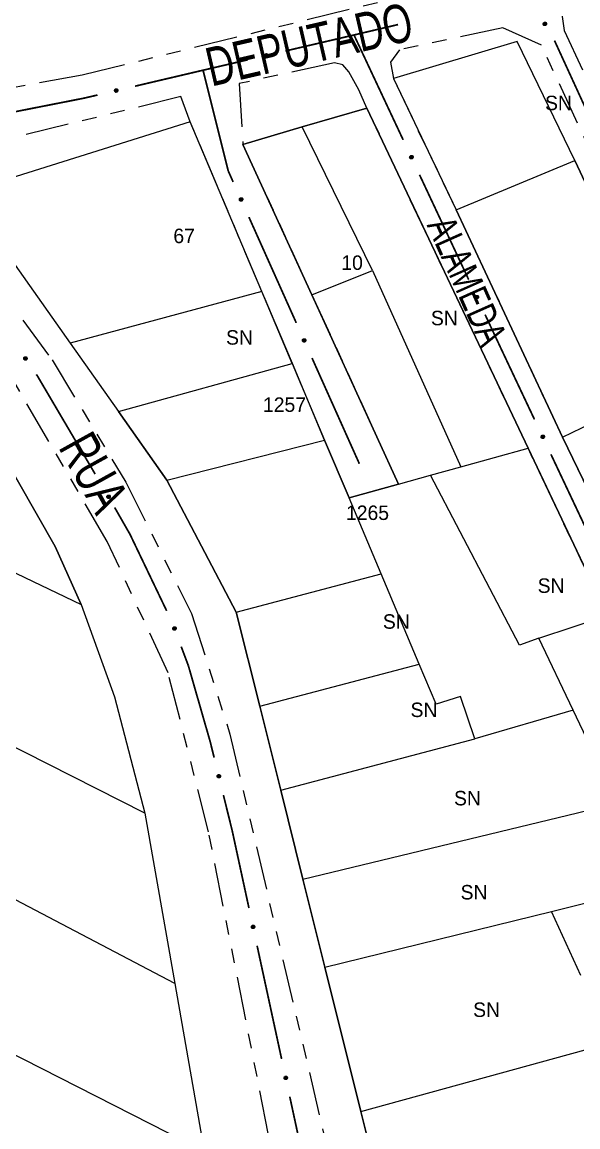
# Model space of a CAD drawing. Extents: x 204373 to 205952, y 4873300 to 4875179.
# Drawn here: x 204728.3 to 204785.9, y 4874238.3 to 4874352.7 of the extents above; entities that cross this region are included whole.
import ezdxf
from ezdxf.enums import TextEntityAlignment as Align

# ---------------------------------------------------------------- set-up
doc = ezdxf.new("R2010")
doc.units = 0
doc.header["$LTSCALE"] = 1.5
doc.header["$MEASUREMENT"] = 0
doc.linetypes.add('TRACO_25', pattern=[8, 3, -1, 1, -1, 1, -1])
for name, color, linetype in [('CD_MALHA_LOTES', 7, 'CONTINUOUS'), ('RU-QUADRA', 220, 'CONTINUOUS'), ('SV-EIXO-RUA-N-PAV', 6, 'CONTINUOUS'), ('SV-RUA-NAO-PAV', 7, 'CONTINUOUS'), ('SV-TXT-RUA-N-PAV', 7, 'CONTINUOUS'), ('Th_NmrPort', 1, 'CONTINUOUS')]:
    doc.layers.add(name, color=color, linetype=linetype)
doc.styles.add('ARIAL', font='ARIAL.SHX')

msp = doc.modelspace()

# ---------------------------------------------------------------- linework, layer by layer
at = {"layer": 'CD_MALHA_LOTES', "linetype": 'Continuous', "flags": 128}
for points in [[(204734.396058, 4874292.390011), (204731.720211, 4874298.376169), (204718.151614, 4874322.075484), (204712.62159, 4874327.912731), (204697.951667, 4874339.472017), (204671.261623, 4874351.837764), (204659.856174, 4874328.084675)], [(204785.582582, 4874338.384756), (204779.59886, 4874350.699081), (204766.764211, 4874346.883375), (204773.268256, 4874333.26824)], [(204757.327023, 4874341.857323), (204764.025208, 4874343.816262)], [(204764.025208, 4874343.816262), (204780.73224, 4874308.568329)], [(204745.712799, 4874342.398212), (204722.24162, 4874335.039019), (204733.262819, 4874319.448054)], [(204753.133973, 4874324.820996), (204745.712799, 4874342.398212)], [(204751.164958, 4874340.051094), (204757.327023, 4874341.857323)], [(204764.587539, 4874326.99525), (204757.327023, 4874341.857323)], [(204758.328558, 4874324.452539), (204751.164958, 4874340.051094)], [(204773.268256, 4874333.26824), (204785.582582, 4874338.384756)], [(204785.582582, 4874338.384756), (204796.335936, 4874315.533877)], [(204784.281773, 4874309.723597), (204773.268256, 4874333.26824)], [(204659.856174, 4874328.084675), (204734.396058, 4874292.390011)], [(204758.328558, 4874324.452539), (204764.587539, 4874326.99525)], [(204764.587539, 4874326.99525), (204773.7685, 4874306.651379)], [(204753.133973, 4874324.820996), (204733.262819, 4874319.448054)], [(204756.288963, 4874317.357932), (204753.133973, 4874324.820996)], [(204767.299334, 4874304.845518), (204758.328558, 4874324.452539)], [(204733.262819, 4874319.448054), (204738.274894, 4874312.357802)], [(204738.274894, 4874312.357802), (204756.288963, 4874317.357932)], [(204756.288963, 4874317.357932), (204759.639546, 4874309.412403)], [(204784.281773, 4874309.723597), (204796.335936, 4874315.533877)], [(204741.001364, 4874270.769156), (204653.59627, 4874315.047746)], [(204743.292334, 4874305.25996), (204738.274894, 4874312.357802)], [(204796.682819, 4874284.18438), (204784.281773, 4874309.723597)], [(204743.292334, 4874305.25996), (204759.639546, 4874309.412403)], [(204759.639546, 4874309.412403), (204762.172001, 4874303.414228)], [(204773.7685, 4874306.651379), (204780.73224, 4874308.568329)], [(204780.73224, 4874308.568329), (204788.947289, 4874291.236494)], [(204770.624644, 4874305.773775), (204773.7685, 4874306.651379)], [(204750.480382, 4874291.592888), (204743.292334, 4874305.25996)], [(204767.299334, 4874304.845518), (204770.624644, 4874305.773775)], [(204779.843805, 4874288.170008), (204770.624644, 4874305.773775)], [(204744.102381, 4874253.093356), (204647.041463, 4874304.058635)], [(204762.172001, 4874303.414228), (204767.299334, 4874304.845518)], [(204765.49059, 4874295.554078), (204762.172001, 4874303.414228)], [(204750.480382, 4874291.592888), (204765.49059, 4874295.554078)], [(204769.443268, 4874286.192071), (204765.49059, 4874295.554078)], [(204734.396058, 4874292.390011), (204737.852322, 4874282.827679), (204741.001364, 4874270.769156)], [(204752.911145, 4874281.858567), (204750.480382, 4874291.592888)], [(204781.848635, 4874288.903482), (204788.947289, 4874291.236494)], [(204781.848635, 4874288.903482), (204779.843805, 4874288.170008)], [(204785.416951, 4874281.418026), (204781.848635, 4874288.903482)], [(204752.911145, 4874281.858567), (204769.443268, 4874286.192071)], [(204773.731519, 4874282.840094), (204771.188808, 4874282.057722), (204769.443268, 4874286.192071)], [(204775.198468, 4874278.463698), (204773.731519, 4874282.840094)], [(204755.086189, 4874273.148305), (204752.911145, 4874281.858567)], [(204785.416951, 4874281.418026), (204775.198468, 4874278.463698)], [(204790.012998, 4874271.776639), (204785.416951, 4874281.418026)], [(204755.086189, 4874273.148305), (204775.198468, 4874278.463698)], [(204757.394833, 4874263.903026), (204755.086189, 4874273.148305)], [(204757.394833, 4874263.903026), (204790.012998, 4874271.776639)], [(204741.001364, 4874270.769156), (204744.102381, 4874253.093356)], [(204681.515208, 4874269.117829), (204747.145834, 4874235.745674)], [(204759.667553, 4874254.801605), (204757.394833, 4874263.903026)], [(204783.14444, 4874260.566923), (204794.06034, 4874263.2863)], [(204759.667553, 4874254.801605), (204783.14444, 4874260.566923)], [(204786.209067, 4874253.951066), (204783.14444, 4874260.566923)], [(204763.402754, 4874239.843484), (204759.667553, 4874254.801605)], [(204744.102381, 4874253.093356), (204747.145834, 4874235.745674)], [(204763.402754, 4874239.843484), (204789.403421, 4874246.997648)], [(204766.298979, 4874228.245154), (204763.402754, 4874239.843484)]]:
    msp.add_lwpolyline(points, dxfattribs=at)
at = {"layer": 'RU-QUADRA', "linetype": 'Continuous', "flags": 128}
msp.add_lwpolyline([(204779.59886, 4874350.699081), (204766.764211, 4874346.883375), (204773.268256, 4874333.26824), (204784.281773, 4874309.723597), (204796.682819, 4874284.18438), (204802.709901, 4874271.046209), (204813.549976, 4874247.848448), (204818.666491, 4874236.66149), (204824.823654, 4874223.61004), (204836.053972, 4874201.452926), (204844.032267, 4874184.065445), (204854.61218, 4874162.298574), (204860.682623, 4874164.986913), (204855.652828, 4874189.181961), (204847.501091, 4874207.349927), (204837.528222, 4874227.685908), (204831.41442, 4874240.737358), (204826.211184, 4874252.184478), (204814.417182, 4874276.856489), (204808.43346, 4874290.168101), (204796.335936, 4874315.533877), (204785.582582, 4874338.384756)], close=True, dxfattribs=at)
for points in [[(204788.947289, 4874291.236494), (204780.73224, 4874308.568329), (204764.025208, 4874343.816262), (204757.326143, 4874341.86033), (204751.164421, 4874340.052931), (204758.328558, 4874324.452539), (204767.299334, 4874304.845518), (204762.172001, 4874303.414228), (204759.639546, 4874309.412403), (204756.299279, 4874317.362287), (204753.133973, 4874324.820996), (204745.712799, 4874342.398212), (204722.24162, 4874335.039019), (204733.262819, 4874319.448054), (204738.274894, 4874312.357802), (204743.292334, 4874305.25996), (204750.480382, 4874291.592888), (204752.911145, 4874281.858567), (204755.086189, 4874273.148305), (204757.394833, 4874263.903026), (204759.667553, 4874254.801605), (204763.402754, 4874239.843484), (204766.298979, 4874228.245154)], [(204718.151614, 4874322.075484), (204731.720211, 4874298.376169), (204734.396058, 4874292.390011), (204737.852322, 4874282.827679), (204741.001364, 4874270.769156), (204744.102381, 4874253.093356), (204747.145834, 4874235.745674), (204751.830993, 4874233.556706), (204752.587824, 4874230.1841), (204755.273038, 4874218.218192), (204762.477432, 4874186.113819), (204768.487823, 4874159.330185), (204772.147873, 4874143.020194), (204776.831307, 4874122.149775)]]:
    msp.add_lwpolyline(points, dxfattribs=at)
at = {"layer": 'SV-EIXO-RUA-N-PAV', "const_width": 0.18}
for points in [[(204762.685583, 4874351.384937), (204767.256328, 4874352.465238)], [(204755.573304, 4874349.725405), (204762.390193, 4874351.316013)], [(204762.390193, 4874351.316013), (204762.685583, 4874351.384937)], [(204762.685583, 4874351.384937), (204767.781567, 4874340.520732)], [(204783.470482, 4874350.801394), (204787.642159, 4874341.713098)], [(204747.040361, 4874347.734385), (204751.67794, 4874348.816487)], [(204739.993983, 4874346.080596), (204746.808804, 4874347.680039)], [(204746.808804, 4874347.680039), (204747.040361, 4874347.734385)], [(204747.040361, 4874347.734385), (204749.465718, 4874338.03296)], [(204734.708368, 4874344.840059), (204736.0998, 4874345.166629)], [(204724.336398, 4874342.799671), (204734.148342, 4874344.72989)], [(204734.148342, 4874344.72989), (204734.708368, 4874344.840059)], [(204749.465718, 4874338.03296), (204749.647898, 4874337.304237)], [(204749.647898, 4874337.304237), (204750.158486, 4874336.164533)], [(204769.480229, 4874336.899331), (204774.576213, 4874326.035126)], [(204751.793871, 4874332.51412), (204756.700026, 4874321.562881)], [(204776.274874, 4874322.413724), (204777.973536, 4874318.792323)], [(204777.973536, 4874318.792323), (204778.004863, 4874318.725536)], [(204778.004863, 4874318.725536), (204781.389414, 4874311.558252)], [(204758.335411, 4874317.912468), (204763.241566, 4874306.961228)], [(204729.762061, 4874316.21767), (204729.865348, 4874316.067778)], [(204729.865348, 4874316.067778), (204735.860654, 4874305.883444)], [(204783.097439, 4874307.941258), (204788.221515, 4874297.090274)], [(204737.877058, 4874302.428934), (204739.368892, 4874299.82616)], [(204739.368892, 4874299.82616), (204739.46391, 4874299.660383)], [(204739.46391, 4874299.660383), (204743.270424, 4874291.716355)], [(204744.776805, 4874288.014453), (204745.479052, 4874286.141795)], [(204745.479052, 4874286.141795), (204745.516206, 4874286.042718)], [(204745.516206, 4874286.042718), (204747.696903, 4874278.455707)], [(204747.696903, 4874278.455707), (204747.785817, 4874278.146364)], [(204747.785817, 4874278.146364), (204748.188871, 4874276.517354)], [(204749.149592, 4874272.63444), (204749.870132, 4874269.722255)], [(204749.870132, 4874269.722255), (204750.055427, 4874268.973354)], [(204750.055427, 4874268.973354), (204751.796426, 4874260.931128)], [(204752.64275, 4874257.021686), (204755.181723, 4874245.293361)], [(204756.028048, 4874241.383919), (204758.35544, 4874230.632954)]]:
    msp.add_lwpolyline(points, dxfattribs=at)
at = {"layer": 'SV-EIXO-RUA-N-PAV'}
for points in [[(204782.478709, 4874352.705086), (204782.526528, 4874352.694821), (204782.565527, 4874352.67622), (204782.593589, 4874352.651343), (204782.612654, 4874352.622895), (204782.628881, 4874352.591594), (204782.638278, 4874352.556427), (204782.640063, 4874352.515085), (204782.630102, 4874352.467044), (204782.608421, 4874352.428345), (204782.585505, 4874352.399529), (204782.556985, 4874352.377941), (204782.526314, 4874352.362687), (204782.489461, 4874352.354133), (204782.447547, 4874352.352734), (204782.399482, 4874352.363919), (204782.361374, 4874352.382418), (204782.334863, 4874352.407192), (204782.313341, 4874352.436001), (204782.297158, 4874352.468155), (204782.288132, 4874352.502729), (204782.286799, 4874352.544932), (204782.298468, 4874352.592226), (204782.316484, 4874352.630445), (204782.340879, 4874352.657297), (204782.369719, 4874352.677847), (204782.400915, 4874352.694504), (204782.435873, 4874352.705422), (204782.478709, 4874352.705086)], [(204753.460686, 4874349.345499), (204753.485916, 4874349.387397), (204753.516167, 4874349.418248), (204753.548804, 4874349.436718), (204753.5819, 4874349.445518), (204753.616773, 4874349.450708), (204753.653086, 4874349.448184), (204753.69277, 4874349.436454), (204753.734978, 4874349.411441), (204753.764545, 4874349.378374), (204753.784364, 4874349.347346), (204753.795527, 4874349.313364), (204753.800002, 4874349.279402), (204753.796132, 4874349.241768), (204753.783852, 4874349.201669), (204753.757673, 4874349.159836), (204753.727808, 4874349.129794), (204753.695771, 4874349.112759), (204753.661537, 4874349.101752), (204753.625871, 4874349.09688), (204753.590239, 4874349.099563), (204753.549888, 4874349.112), (204753.508941, 4874349.138386), (204753.478638, 4874349.16783), (204753.461157, 4874349.199619), (204753.451079, 4874349.233568), (204753.445448, 4874349.268481), (204753.446466, 4874349.30509), (204753.460686, 4874349.345499)], [(204737.881859, 4874345.697951), (204737.907034, 4874345.739882), (204737.937245, 4874345.770773), (204737.969858, 4874345.789284), (204738.002943, 4874345.798128), (204738.037809, 4874345.803363), (204738.074126, 4874345.800885), (204738.113824, 4874345.789207), (204738.156065, 4874345.764248), (204738.185675, 4874345.73122), (204738.205534, 4874345.700218), (204738.216742, 4874345.66625), (204738.22126, 4874345.632294), (204738.217439, 4874345.594656), (204738.205211, 4874345.55454), (204738.179086, 4874345.512674), (204738.149261, 4874345.482593), (204738.117246, 4874345.465516), (204738.083026, 4874345.454465), (204738.047366, 4874345.449546), (204738.011731, 4874345.452184), (204737.971363, 4874345.464568), (204737.930382, 4874345.490901), (204737.900041, 4874345.520306), (204737.882519, 4874345.552072), (204737.872397, 4874345.586007), (204737.866721, 4874345.620914), (204737.867692, 4874345.657524), (204737.881859, 4874345.697951)], [(204768.669543, 4874338.88686), (204768.715771, 4874338.87089), (204768.752235, 4874338.847711), (204768.777084, 4874338.819625), (204768.792571, 4874338.789081), (204768.804896, 4874338.756048), (204768.809973, 4874338.720003), (204768.806748, 4874338.678748), (204768.791053, 4874338.632263), (204768.764853, 4874338.596469), (204768.738622, 4874338.570634), (204768.707702, 4874338.552652), (204768.675411, 4874338.541217), (204768.637795, 4874338.537181), (204768.596019, 4874338.540858), (204768.549659, 4874338.557771), (204768.514066, 4874338.58074), (204768.490744, 4874338.608537), (204768.472862, 4874338.639736), (204768.460684, 4874338.673611), (204768.455904, 4874338.709022), (204768.459682, 4874338.751077), (204768.476982, 4874338.796614), (204768.499485, 4874338.832375), (204768.526947, 4874338.856081), (204768.55806, 4874338.872994), (204768.591041, 4874338.885758), (204768.627062, 4874338.892371), (204768.669543, 4874338.88686)], [(204751.017895, 4874334.515456), (204751.063838, 4874334.498683), (204751.099893, 4874334.474874), (204751.12425, 4874334.44636), (204751.139203, 4874334.415551), (204751.15095, 4874334.382308), (204751.1554, 4874334.34618), (204751.151457, 4874334.304988), (204751.134955, 4874334.258783), (204751.108137, 4874334.223451), (204751.08146, 4874334.198076), (204751.050232, 4874334.180634), (204751.017747, 4874334.169763), (204750.980066, 4874334.166382), (204750.938361, 4874334.170786), (204750.892302, 4874334.188503), (204750.857114, 4874334.212088), (204750.83428, 4874334.240286), (204750.816943, 4874334.271792), (204750.805357, 4874334.305873), (204750.801193, 4874334.341363), (204750.805703, 4874334.383346), (204750.823792, 4874334.428574), (204750.846914, 4874334.463939), (204750.874785, 4874334.487163), (204750.906187, 4874334.503532), (204750.939385, 4874334.51572), (204750.975516, 4874334.521705), (204751.017895, 4874334.515456)], [(204775.464189, 4874324.401254), (204775.510417, 4874324.385283), (204775.546881, 4874324.362105), (204775.57173, 4874324.334019), (204775.587217, 4874324.303475), (204775.599541, 4874324.270442), (204775.604619, 4874324.234396), (204775.601393, 4874324.193142), (204775.585698, 4874324.146657), (204775.559499, 4874324.110863), (204775.533267, 4874324.085028), (204775.502347, 4874324.067045), (204775.470057, 4874324.055611), (204775.432441, 4874324.051574), (204775.390665, 4874324.055252), (204775.344305, 4874324.072165), (204775.308712, 4874324.095134), (204775.28539, 4874324.122931), (204775.267508, 4874324.15413), (204775.25533, 4874324.188005), (204775.25055, 4874324.223416), (204775.254328, 4874324.265471), (204775.271627, 4874324.311008), (204775.294131, 4874324.346769), (204775.321593, 4874324.370475), (204775.352705, 4874324.387388), (204775.385687, 4874324.400152), (204775.421708, 4874324.406765), (204775.464189, 4874324.401254)], [(204757.559435, 4874319.913803), (204757.605378, 4874319.897031), (204757.641433, 4874319.873221), (204757.66579, 4874319.844707), (204757.680743, 4874319.813898), (204757.692491, 4874319.780656), (204757.69694, 4874319.744528), (204757.692997, 4874319.703335), (204757.676496, 4874319.657131), (204757.649677, 4874319.621798), (204757.623, 4874319.596424), (204757.591772, 4874319.578982), (204757.559288, 4874319.568111), (204757.521607, 4874319.564729), (204757.479901, 4874319.569133), (204757.433842, 4874319.586851), (204757.398654, 4874319.610435), (204757.37582, 4874319.638634), (204757.358484, 4874319.67014), (204757.346897, 4874319.704221), (204757.342733, 4874319.739711), (204757.347243, 4874319.781693), (204757.365332, 4874319.826922), (204757.388455, 4874319.862286), (204757.416325, 4874319.885511), (204757.447727, 4874319.90188), (204757.480925, 4874319.914068), (204757.517056, 4874319.920053), (204757.559435, 4874319.913803)], [(204728.63636, 4874318.045314), (204728.684581, 4874318.037143), (204728.724353, 4874318.020259), (204728.753472, 4874317.996629), (204728.77376, 4874317.969039), (204728.791335, 4874317.938475), (204728.802256, 4874317.90375), (204728.805841, 4874317.862525), (204728.797983, 4874317.814096), (204728.778009, 4874317.774489), (204728.75637, 4874317.744702), (204728.728818, 4874317.721891), (204728.698841, 4874317.705315), (204728.662396, 4874317.695163), (204728.620583, 4874317.691939), (204728.572076, 4874317.701019), (204728.533198, 4874317.717839), (204728.505633, 4874317.741434), (204728.482876, 4874317.769278), (204728.465307, 4874317.800696), (204728.454783, 4874317.834844), (204728.451612, 4874317.876949), (204728.461208, 4874317.924707), (204728.477542, 4874317.963675), (204728.500744, 4874317.991564), (204728.52866, 4874318.013351), (204728.559101, 4874318.031352), (204728.59355, 4874318.043783), (204728.63636, 4874318.045314)], [(204782.281614, 4874309.926683), (204782.327883, 4874309.910832), (204782.364407, 4874309.887748), (204782.389329, 4874309.859727), (204782.404894, 4874309.829223), (204782.417304, 4874309.796222), (204782.422475, 4874309.76019), (204782.419356, 4874309.718927), (204782.403781, 4874309.672401), (204782.377675, 4874309.63654), (204782.35151, 4874309.610637), (204782.320637, 4874309.592575), (204782.288376, 4874309.581056), (204782.250771, 4874309.576923), (204782.208985, 4874309.580492), (204782.162581, 4874309.597285), (204782.126929, 4874309.620162), (204782.103535, 4874309.647898), (204782.085573, 4874309.679051), (204782.073307, 4874309.712894), (204782.068435, 4874309.748293), (204782.072105, 4874309.790358), (204782.089287, 4874309.835939), (204782.111697, 4874309.871758), (204782.139098, 4874309.895535), (204782.170167, 4874309.912529), (204782.203115, 4874309.925378), (204782.239119, 4874309.932084), (204782.281614, 4874309.926683)], [(204737.265639, 4874303.717032), (204737.313017, 4874303.704895), (204737.351255, 4874303.684776), (204737.378318, 4874303.658816), (204737.396251, 4874303.629641), (204737.411235, 4874303.597726), (204737.419243, 4874303.562217), (204737.419402, 4874303.520837), (204737.407561, 4874303.473224), (204737.384376, 4874303.435407), (204737.360345, 4874303.407514), (204737.330999, 4874303.387063), (204737.299752, 4874303.373026), (204737.262592, 4874303.365927), (204737.220655, 4874303.366176), (204737.173067, 4874303.379241), (204737.135715, 4874303.399223), (204737.110198, 4874303.425019), (204737.089825, 4874303.454652), (204737.074918, 4874303.487417), (204737.067257, 4874303.522319), (204737.067584, 4874303.564542), (204737.081102, 4874303.611341), (204737.100606, 4874303.648823), (204737.126037, 4874303.674695), (204737.155662, 4874303.694096), (204737.187489, 4874303.709514), (204737.222849, 4874303.71905), (204737.265639, 4874303.717032)], [(204744.12718, 4874290.060296), (204744.171987, 4874290.04069), (204744.206487, 4874290.014678), (204744.229018, 4874289.9847), (204744.24202, 4874289.953018), (204744.251671, 4874289.919108), (204744.253859, 4874289.882772), (204744.247353, 4874289.841906), (204744.228002, 4874289.796821), (204744.199032, 4874289.76323), (204744.170824, 4874289.739569), (204744.138568, 4874289.724109), (204744.105469, 4874289.715285), (204744.067651, 4874289.714261), (204744.026301, 4874289.721258), (204743.981437, 4874289.741814), (204743.947789, 4874289.767548), (204743.926758, 4874289.797116), (204743.911421, 4874289.829641), (204743.901983, 4874289.864379), (204743.900041, 4874289.900059), (204743.907161, 4874289.941679), (204743.928036, 4874289.985691), (204743.953319, 4874290.019544), (204743.982584, 4874290.040985), (204744.014946, 4874290.055363), (204744.04884, 4874290.065457), (204744.085274, 4874290.069177), (204744.12718, 4874290.060296)], [(204748.74158, 4874274.741811), (204748.783811, 4874274.717142), (204748.815063, 4874274.687304), (204748.833965, 4874274.654916), (204748.843205, 4874274.62194), (204748.848859, 4874274.58714), (204748.846819, 4874274.550796), (204748.835619, 4874274.51096), (204748.81117, 4874274.468422), (204748.7785, 4874274.438417), (204748.747738, 4874274.418187), (204748.713908, 4874274.406571), (204748.680009, 4874274.401645), (204748.642327, 4874274.405014), (204748.602068, 4874274.416758), (204748.55989, 4874274.442377), (204748.529453, 4874274.471839), (204748.511992, 4874274.503647), (204748.50053, 4874274.537732), (204748.495184, 4874274.57333), (204748.497392, 4874274.608994), (204748.50929, 4874274.649507), (204748.535128, 4874274.690802), (204748.564166, 4874274.721495), (204748.59572, 4874274.739398), (204748.629531, 4874274.749926), (204748.664367, 4874274.756022), (204748.700986, 4874274.755491), (204748.74158, 4874274.741811)], [(204752.296776, 4874259.140126), (204752.338265, 4874259.114228), (204752.368627, 4874259.083486), (204752.38657, 4874259.050557), (204752.394839, 4874259.017324), (204752.399469, 4874258.982372), (204752.396362, 4874258.946104), (204752.383998, 4874258.906613), (204752.358311, 4874258.864812), (204752.324774, 4874258.835779), (204752.293432, 4874258.81646), (204752.259275, 4874258.805843), (204752.225246, 4874258.801914), (204752.187679, 4874258.806387), (204752.147782, 4874258.819308), (204752.106374, 4874258.846155), (204752.076815, 4874258.876498), (204752.060296, 4874258.908804), (204752.049839, 4874258.94321), (204752.04554, 4874258.97895), (204752.048795, 4874259.014534), (204752.061877, 4874259.054681), (204752.088916, 4874259.095199), (204752.118843, 4874259.125026), (204752.150908, 4874259.141995), (204752.185014, 4874259.151527), (204752.220013, 4874259.156597), (204752.256601, 4874259.154992), (204752.296776, 4874259.140126)], [(204755.682074, 4874243.502359), (204755.723563, 4874243.47646), (204755.753925, 4874243.445718), (204755.771868, 4874243.412789), (204755.780137, 4874243.379557), (204755.784767, 4874243.344605), (204755.78166, 4874243.308336), (204755.769295, 4874243.268846), (204755.743608, 4874243.227045), (204755.710072, 4874243.198012), (204755.67873, 4874243.178693), (204755.644573, 4874243.168076), (204755.610544, 4874243.164147), (204755.572977, 4874243.16862), (204755.53308, 4874243.181541), (204755.491672, 4874243.208388), (204755.462113, 4874243.238731), (204755.445593, 4874243.271037), (204755.435137, 4874243.305443), (204755.430838, 4874243.341183), (204755.434093, 4874243.376767), (204755.447174, 4874243.416914), (204755.474214, 4874243.457432), (204755.50414, 4874243.487259), (204755.536206, 4874243.504228), (204755.570311, 4874243.51376), (204755.605311, 4874243.51883), (204755.641899, 4874243.517225), (204755.682074, 4874243.502359)]]:
    msp.add_lwpolyline(points, close=True, dxfattribs=at)
for points in [[(204782.286799, 4874352.544932), (204782.447547, 4874352.352734)], [(204782.288132, 4874352.502729), (204782.399482, 4874352.363919)], [(204782.292406, 4874352.520428), (204782.419002, 4874352.364654)], [(204782.295488, 4874352.482102), (204782.376607, 4874352.378345)], [(204782.295969, 4874352.566138), (204782.466454, 4874352.355742)], [(204782.297158, 4874352.468155), (204782.361374, 4874352.382418)], [(204782.298468, 4874352.592226), (204782.489461, 4874352.354133)], [(204782.307779, 4874352.608965), (204782.504487, 4874352.361861)], [(204782.316484, 4874352.630445), (204782.526314, 4874352.362687)], [(204782.329872, 4874352.640522), (204782.539622, 4874352.372605)], [(204782.340879, 4874352.657297), (204782.556985, 4874352.377941)], [(204782.356313, 4874352.665141), (204782.568097, 4874352.388838)], [(204782.369719, 4874352.677847), (204782.585505, 4874352.399529)], [(204782.388257, 4874352.683548), (204782.595832, 4874352.419099)], [(204782.400915, 4874352.694504), (204782.608421, 4874352.428345)], [(204782.420786, 4874352.69588), (204782.617201, 4874352.451813)], [(204782.435873, 4874352.705422), (204782.630102, 4874352.467044)], [(204782.456214, 4874352.703587), (204782.631617, 4874352.493052)], [(204782.478709, 4874352.705086), (204782.640063, 4874352.515085)], [(204782.504529, 4874352.698436), (204782.634887, 4874352.541799)], [(204782.526528, 4874352.694821), (204782.638278, 4874352.556427)], [(204782.548805, 4874352.684313), (204782.628043, 4874352.580988)], [(204782.565527, 4874352.67622), (204782.628881, 4874352.591594)], [(204753.445448, 4874349.268481), (204753.764545, 4874349.378374)], [(204753.446466, 4874349.30509), (204753.734978, 4874349.411441)], [(204753.450596, 4874349.287723), (204753.745197, 4874349.394295)], [(204753.451079, 4874349.233568), (204753.784364, 4874349.347346)], [(204753.451703, 4874349.252952), (204753.769205, 4874349.363466)], [(204753.454804, 4874349.323734), (204753.710869, 4874349.421315)], [(204753.458746, 4874349.216764), (204753.788827, 4874349.327411)], [(204753.460686, 4874349.345499), (204753.69277, 4874349.436454)], [(204753.461157, 4874349.199619), (204753.795527, 4874349.313364)], [(204753.473452, 4874349.183764), (204753.79494, 4874349.295209)], [(204753.475356, 4874349.367763), (204753.665822, 4874349.440228)], [(204753.478638, 4874349.16783), (204753.800002, 4874349.279402)], [(204753.485916, 4874349.387397), (204753.653086, 4874349.448184)], [(204753.49613, 4874349.152625), (204753.793699, 4874349.258489)], [(204753.503085, 4874349.405059), (204753.626533, 4874349.446474)], [(204753.508941, 4874349.138386), (204753.796132, 4874349.241768)], [(204753.516167, 4874349.418248), (204753.616773, 4874349.450708)], [(204753.532806, 4874349.127555), (204753.787144, 4874349.220529)], [(204753.549888, 4874349.112), (204753.783852, 4874349.201669)], [(204753.574886, 4874349.10935), (204753.763313, 4874349.178538)], [(204753.590239, 4874349.099563), (204753.757673, 4874349.159836)], [(204753.612137, 4874349.099827), (204753.736604, 4874349.142881)], [(204753.625871, 4874349.09688), (204753.727808, 4874349.129794)], [(204737.866721, 4874345.620914), (204738.185675, 4874345.73122)], [(204737.867692, 4874345.657524), (204738.156065, 4874345.764248)], [(204737.871844, 4874345.640162), (204738.166306, 4874345.747116)], [(204737.872397, 4874345.586007), (204738.205534, 4874345.700218)], [(204737.872996, 4874345.605393), (204738.190354, 4874345.716318)], [(204737.876005, 4874345.676179), (204738.131943, 4874345.774091)], [(204737.880086, 4874345.569213), (204738.210023, 4874345.680288)], [(204737.881859, 4874345.697951), (204738.113824, 4874345.789207)], [(204737.882519, 4874345.552072), (204738.216742, 4874345.66625)], [(204737.894834, 4874345.536233), (204738.216177, 4874345.648094)], [(204737.8965, 4874345.720234), (204738.086872, 4874345.792946)], [(204737.900041, 4874345.520306), (204738.22126, 4874345.632294)], [(204737.907034, 4874345.739882), (204738.074126, 4874345.800885)], [(204737.917553, 4874345.505124), (204738.214985, 4874345.611373)], [(204737.92418, 4874345.757566), (204738.047574, 4874345.799141)], [(204737.930382, 4874345.490901), (204738.217439, 4874345.594656)], [(204737.937245, 4874345.770773), (204738.037809, 4874345.803363)], [(204737.954261, 4874345.480101), (204738.208478, 4874345.573404)], [(204737.971363, 4874345.464568), (204738.205211, 4874345.55454)], [(204737.996364, 4874345.461951), (204738.184702, 4874345.531382)], [(204738.011731, 4874345.452184), (204738.179086, 4874345.512674)], [(204738.033628, 4874345.452476), (204738.158039, 4874345.495691)], [(204738.047366, 4874345.449546), (204738.149261, 4874345.482593)], [(204768.455904, 4874338.709022), (204768.549659, 4874338.557771)], [(204768.459682, 4874338.751077), (204768.596019, 4874338.540858)], [(204768.460684, 4874338.673611), (204768.514066, 4874338.58074)], [(204768.460713, 4874338.687657), (204768.528695, 4874338.574856)], [(204768.462286, 4874338.726075), (204768.569124, 4874338.556141)], [(204768.471348, 4874338.771019), (204768.615151, 4874338.541558)], [(204768.476982, 4874338.796614), (204768.637795, 4874338.537181)], [(204768.488248, 4874338.812104), (204768.653645, 4874338.543035)], [(204768.499485, 4874338.832375), (204768.675411, 4874338.541217)], [(204768.513994, 4874338.84076), (204768.689821, 4874338.549454)], [(204768.526947, 4874338.856081), (204768.707702, 4874338.552652)], [(204768.543216, 4874338.862002), (204768.720049, 4874338.562125)], [(204768.55806, 4874338.872994), (204768.738622, 4874338.570634)], [(204768.577151, 4874338.876413), (204768.751239, 4874338.588813)], [(204768.591041, 4874338.885758), (204768.764853, 4874338.596469)], [(204768.610932, 4874338.884722), (204768.776405, 4874338.618703)], [(204768.627062, 4874338.892371), (204768.791053, 4874338.632263)], [(204768.647032, 4874338.888091), (204768.7957, 4874338.657898)], [(204768.669543, 4874338.88686), (204768.806748, 4874338.678748)], [(204768.69437, 4874338.877138), (204768.804839, 4874338.705892)], [(204768.715771, 4874338.87089), (204768.809973, 4874338.720003)], [(204768.736615, 4874338.857766), (204768.802782, 4874338.745621)], [(204768.752235, 4874338.847711), (204768.804896, 4874338.756048)], [(204750.801193, 4874334.341363), (204750.892302, 4874334.188503)], [(204750.805357, 4874334.305873), (204750.857114, 4874334.212088)], [(204750.805629, 4874334.319917), (204750.871638, 4874334.20595)], [(204750.805703, 4874334.383346), (204750.938361, 4874334.170786)], [(204750.807871, 4874334.358302), (204750.911736, 4874334.186534)], [(204750.817713, 4874334.403081), (204750.957502, 4874334.171153)], [(204750.823792, 4874334.428574), (204750.980066, 4874334.166382)], [(204750.835326, 4874334.443866), (204750.996016, 4874334.17196)], [(204750.846914, 4874334.463939), (204751.017747, 4874334.169763)], [(204750.861567, 4874334.472069), (204751.032298, 4874334.177748)], [(204750.874785, 4874334.487163), (204751.050232, 4874334.180634)], [(204750.891154, 4874334.4928), (204751.062742, 4874334.189892)], [(204750.906187, 4874334.503532), (204751.08146, 4874334.198076)], [(204750.925334, 4874334.506618), (204751.094392, 4874334.216032)], [(204750.939385, 4874334.51572), (204751.108137, 4874334.223451)], [(204750.959255, 4874334.514339), (204751.120074, 4874334.24548)], [(204750.975516, 4874334.521705), (204751.134955, 4874334.258783)], [(204750.995408, 4874334.517078), (204751.140048, 4874334.284333)], [(204751.017895, 4874334.515456), (204751.151457, 4874334.304988)], [(204751.042549, 4874334.505303), (204751.150021, 4874334.332161)], [(204751.063838, 4874334.498683), (204751.1554, 4874334.34618)], [(204751.08445, 4874334.485199), (204751.148656, 4874334.37192)], [(204751.099893, 4874334.474874), (204751.15095, 4874334.382308)], [(204775.321593, 4874324.370475), (204775.502347, 4874324.067045)], [(204775.337862, 4874324.376396), (204775.514695, 4874324.076519)], [(204775.352705, 4874324.387388), (204775.533267, 4874324.085028)], [(204775.371796, 4874324.390806), (204775.545885, 4874324.103207)], [(204775.385687, 4874324.400152), (204775.559499, 4874324.110863)], [(204775.405578, 4874324.399116), (204775.571051, 4874324.133097)], [(204775.421708, 4874324.406765), (204775.585698, 4874324.146657)], [(204775.441677, 4874324.402484), (204775.590346, 4874324.172291)], [(204775.464189, 4874324.401254), (204775.601393, 4874324.193142)], [(204775.489016, 4874324.391531), (204775.599484, 4874324.220286)], [(204775.510417, 4874324.385283), (204775.604619, 4874324.234396)], [(204775.53126, 4874324.37216), (204775.597428, 4874324.260015)], [(204775.546881, 4874324.362105), (204775.599541, 4874324.270442)], [(204775.25055, 4874324.223416), (204775.344305, 4874324.072165)], [(204775.254328, 4874324.265471), (204775.390665, 4874324.055252)], [(204775.25533, 4874324.188005), (204775.308712, 4874324.095134)], [(204775.255358, 4874324.202051), (204775.323341, 4874324.08925)], [(204775.256931, 4874324.240468), (204775.36377, 4874324.070535)], [(204775.265993, 4874324.285413), (204775.409797, 4874324.055952)], [(204775.271627, 4874324.311008), (204775.432441, 4874324.051574)], [(204775.282894, 4874324.326498), (204775.448291, 4874324.057429)], [(204775.294131, 4874324.346769), (204775.470057, 4874324.055611)], [(204775.308639, 4874324.355153), (204775.484467, 4874324.063847)], [(204757.347243, 4874319.781693), (204757.479901, 4874319.569133)], [(204757.359254, 4874319.801429), (204757.499042, 4874319.5695)], [(204757.365332, 4874319.826922), (204757.521607, 4874319.564729)], [(204757.376867, 4874319.842214), (204757.537556, 4874319.570307)], [(204757.388455, 4874319.862286), (204757.559288, 4874319.568111)], [(204757.403107, 4874319.870417), (204757.573838, 4874319.576095)], [(204757.416325, 4874319.885511), (204757.591772, 4874319.578982)], [(204757.432695, 4874319.891148), (204757.604282, 4874319.588239)], [(204757.447727, 4874319.90188), (204757.623, 4874319.596424)], [(204757.466875, 4874319.904966), (204757.635932, 4874319.61438)], [(204757.480925, 4874319.914068), (204757.649677, 4874319.621798)], [(204757.500796, 4874319.912686), (204757.661615, 4874319.643828)], [(204757.517056, 4874319.920053), (204757.676496, 4874319.657131)], [(204757.536948, 4874319.915426), (204757.681589, 4874319.68268)], [(204757.559435, 4874319.913803), (204757.692997, 4874319.703335)], [(204757.584089, 4874319.903651), (204757.691561, 4874319.730508)], [(204757.605378, 4874319.897031), (204757.69694, 4874319.744528)], [(204757.62599, 4874319.883547), (204757.690196, 4874319.770267)], [(204757.641433, 4874319.873221), (204757.692491, 4874319.780656)], [(204757.342733, 4874319.739711), (204757.433842, 4874319.586851)], [(204757.346897, 4874319.704221), (204757.398654, 4874319.610435)], [(204757.34717, 4874319.718265), (204757.413179, 4874319.604298)], [(204757.349411, 4874319.756649), (204757.453276, 4874319.584882)], [(204728.451612, 4874317.876949), (204728.620583, 4874317.691939)], [(204728.454783, 4874317.834844), (204728.572076, 4874317.701019)], [(204728.458281, 4874317.852712), (204728.591546, 4874317.702604)], [(204728.459849, 4874317.898534), (204728.639341, 4874317.695768)], [(204728.461208, 4874317.924707), (204728.662396, 4874317.695163)], [(204728.463031, 4874317.814557), (204728.548594, 4874317.714434)], [(204728.465307, 4874317.800696), (204728.533198, 4874317.717839)], [(204728.469782, 4874317.941835), (204728.677071, 4874317.703538)], [(204728.477542, 4874317.963675), (204728.698841, 4874317.705315)], [(204728.490478, 4874317.974325), (204728.711704, 4874317.715803)], [(204728.500744, 4874317.991564), (204728.728818, 4874317.721891)], [(204728.515821, 4874318.000073), (204728.739445, 4874317.733262)], [(204728.52866, 4874318.013351), (204728.75637, 4874317.744702)], [(204728.546932, 4874318.019854), (204728.765835, 4874317.764704)], [(204728.559101, 4874318.031352), (204728.778009, 4874317.774489)], [(204728.578893, 4874318.033592), (204728.785758, 4874317.798317)], [(204728.59355, 4874318.043783), (204728.797983, 4874317.814096)], [(204728.613951, 4874318.042836), (204728.798363, 4874317.840145)], [(204728.63636, 4874318.045314), (204728.805841, 4874317.862525)], [(204728.662445, 4874318.039796), (204728.799505, 4874317.888988)], [(204728.684581, 4874318.037143), (204728.802256, 4874317.90375)], [(204728.707295, 4874318.027616), (204728.79096, 4874317.927842)], [(204728.724353, 4874318.020259), (204728.791335, 4874317.938475)], [(204782.068435, 4874309.748293), (204782.162581, 4874309.597285)], [(204782.072105, 4874309.790358), (204782.208985, 4874309.580492)], [(204782.073299, 4874309.726941), (204782.141573, 4874309.614316)], [(204782.073307, 4874309.712894), (204782.126929, 4874309.620162)], [(204782.074773, 4874309.765362), (204782.182051, 4874309.595705)], [(204782.083719, 4874309.81033), (204782.228115, 4874309.581242)], [(204782.089287, 4874309.835939), (204782.250771, 4874309.576923)], [(204782.100513, 4874309.851459), (204782.266605, 4874309.582818)], [(204782.111697, 4874309.871758), (204782.288376, 4874309.581056)], [(204782.126184, 4874309.88018), (204782.302764, 4874309.58933)], [(204782.139098, 4874309.895535), (204782.320637, 4874309.592575)], [(204782.155351, 4874309.901499), (204782.33296, 4874309.60208)], [(204782.170167, 4874309.912529), (204782.35151, 4874309.610637)], [(204782.189248, 4874309.915997), (204782.364081, 4874309.628848)], [(204782.203115, 4874309.925378), (204782.377675, 4874309.63654)], [(204782.223008, 4874309.924394), (204782.389169, 4874309.658804)], [(204782.239119, 4874309.932084), (204782.403781, 4874309.672401)], [(204782.259099, 4874309.927855), (204782.408363, 4874309.698048)], [(204782.281614, 4874309.926683), (204782.419356, 4874309.718927)], [(204782.306466, 4874309.917025), (204782.417377, 4874309.746066)], [(204782.327883, 4874309.910832), (204782.422475, 4874309.76019)], [(204782.34876, 4874309.897763), (204782.415218, 4874309.785789)], [(204782.364407, 4874309.887748), (204782.417304, 4874309.796222)], [(204737.067257, 4874303.522319), (204737.173067, 4874303.379241)], [(204737.067584, 4874303.564542), (204737.220655, 4874303.366176)], [(204737.072224, 4874303.539836), (204737.192601, 4874303.379208)], [(204737.073797, 4874303.501419), (204737.150776, 4874303.394555)], [(204737.074918, 4874303.487417), (204737.135715, 4874303.399223)], [(204737.07758, 4874303.585371), (204737.239666, 4874303.368438)], [(204737.081102, 4874303.611341), (204737.262592, 4874303.365927)], [(204737.091064, 4874303.627701), (204737.27791, 4874303.373058)], [(204737.100606, 4874303.648823), (204737.299752, 4874303.373026)], [(204737.11438, 4874303.658365), (204737.31344, 4874303.382413)], [(204737.126037, 4874303.674695), (204737.330999, 4874303.387063)], [(204737.141767, 4874303.681927), (204737.342531, 4874303.397515)], [(204737.155662, 4874303.694096), (204737.360345, 4874303.407514)], [(204737.17441, 4874303.699064), (204737.371434, 4874303.426663)], [(204737.187489, 4874303.709514), (204737.384376, 4874303.435407)], [(204737.207399, 4874303.710108), (204737.394071, 4874303.458512)], [(204737.222849, 4874303.71905), (204737.407561, 4874303.473224)], [(204737.243102, 4874303.716417), (204737.410097, 4874303.499152)], [(204737.265639, 4874303.717032), (204737.419402, 4874303.520837)], [(204737.291178, 4874303.709372), (204737.415279, 4874303.547733)], [(204737.313017, 4874303.704895), (204737.419243, 4874303.562217)], [(204737.334864, 4874303.69352), (204737.409981, 4874303.587161)], [(204737.351255, 4874303.684776), (204737.411235, 4874303.597726)], [(204743.953319, 4874290.019544), (204744.105469, 4874289.715285)], [(204743.96845, 4874290.026745), (204744.12049, 4874289.722347)], [(204743.982584, 4874290.040985), (204744.138568, 4874289.724109)], [(204743.999273, 4874290.04559), (204744.151632, 4874289.732568)], [(204744.014946, 4874290.055363), (204744.170824, 4874289.739569)], [(204744.034249, 4874290.057249), (204744.184851, 4874289.756683)], [(204744.04884, 4874290.065457), (204744.199032, 4874289.76323)], [(204744.068585, 4874290.062838), (204744.21232, 4874289.784472)], [(204744.085274, 4874290.069177), (204744.228002, 4874289.796821)], [(204744.104838, 4874290.063317), (204744.234679, 4874289.822003)], [(204744.12718, 4874290.060296), (204744.247353, 4874289.841906)], [(204744.151153, 4874290.048625), (204744.247615, 4874289.869116)], [(204744.171987, 4874290.04069), (204744.253859, 4874289.882772)], [(204744.191718, 4874290.025946), (204744.248733, 4874289.908883)], [(204743.900041, 4874289.900059), (204743.981437, 4874289.741814)], [(204743.901983, 4874289.864379), (204743.947789, 4874289.767548)], [(204743.903131, 4874289.878379), (204743.961902, 4874289.760516)], [(204743.907161, 4874289.941679), (204744.026301, 4874289.721258)], [(204743.907762, 4874289.916548), (204744.000711, 4874289.738637)], [(204743.920379, 4874289.960627), (204744.045428, 4874289.72043)], [(204743.928036, 4874289.985691), (204744.067651, 4874289.714261)], [(204743.940502, 4874290.000234), (204744.083917, 4874289.718833)], [(204744.206487, 4874290.014678), (204744.251671, 4874289.919108)], [(204748.495184, 4874274.57333), (204748.529453, 4874274.471839)], [(204748.497392, 4874274.608994), (204748.55989, 4874274.442377)], [(204748.497947, 4874274.587101), (204748.542655, 4874274.463219)], [(204748.506974, 4874274.624477), (204748.578665, 4874274.436987)], [(204748.50929, 4874274.649507), (204748.602068, 4874274.416758)], [(204748.524616, 4874274.666795), (204748.620969, 4874274.413718)], [(204748.535128, 4874274.690802), (204748.642327, 4874274.405014)], [(204748.549196, 4874274.703801), (204748.659014, 4874274.407669)], [(204748.564166, 4874274.721495), (204748.680009, 4874274.401645)], [(204748.58003, 4874274.726893), (204748.695747, 4874274.406918)], [(204748.59572, 4874274.739398), (204748.713908, 4874274.406571)], [(204748.612831, 4874274.742036), (204748.727864, 4874274.413459)], [(204748.629531, 4874274.749926), (204748.747738, 4874274.418187)], [(204748.648922, 4874274.749561), (204748.763655, 4874274.433559)], [(204748.664367, 4874274.756022), (204748.7785, 4874274.438417)], [(204748.683675, 4874274.751131), (204748.794162, 4874274.457975)], [(204748.700986, 4874274.755491), (204748.81117, 4874274.468422)], [(204748.719739, 4874274.747403), (204748.820722, 4874274.49266)], [(204748.74158, 4874274.741811), (204748.835619, 4874274.51096)], [(204748.764038, 4874274.727439), (204748.839034, 4874274.537955)], [(204748.783811, 4874274.717142), (204748.846819, 4874274.550796)], [(204748.8017, 4874274.70021), (204748.844755, 4874274.577324)], [(204748.815063, 4874274.687304), (204748.848859, 4874274.58714)], [(204752.118843, 4874259.125026), (204752.225246, 4874258.801914)], [(204752.134858, 4874259.129956), (204752.241132, 4874258.806722)], [(204752.150908, 4874259.141995), (204752.259275, 4874258.805843)], [(204752.168089, 4874259.144131), (204752.273428, 4874258.812317)], [(204752.185014, 4874259.151527), (204752.293432, 4874258.81646)], [(204752.204386, 4874259.150592), (204752.309793, 4874258.831359)], [(204752.220013, 4874259.156597), (204752.324774, 4874258.835779)], [(204752.23917, 4874259.151142), (204752.341003, 4874258.854869)], [(204752.256601, 4874259.154992), (204752.358311, 4874258.864812)], [(204752.275109, 4874259.146357), (204752.36857, 4874258.888759)], [(204752.296776, 4874259.140126), (204752.383998, 4874258.906613)], [(204752.318802, 4874259.125101), (204752.388204, 4874258.933497)], [(204752.338265, 4874259.114228), (204752.396362, 4874258.946104)], [(204752.04554, 4874258.97895), (204752.076815, 4874258.876498)], [(204752.048707, 4874258.992635), (204752.089759, 4874258.867493)], [(204752.048795, 4874259.014534), (204752.106374, 4874258.846155)], [(204752.058826, 4874259.029729), (204752.124983, 4874258.840215)], [(204752.061877, 4874259.054681), (204752.147782, 4874258.819308)], [(204752.077704, 4874259.071511), (204752.166586, 4874258.815715)], [(204752.088916, 4874259.095199), (204752.187679, 4874258.806387)], [(204752.10336, 4874259.10778), (204752.204437, 4874258.808551)], [(204752.355649, 4874259.096778), (204752.395078, 4874258.972681)], [(204752.368627, 4874259.083486), (204752.399469, 4874258.982372)], [(204755.430838, 4874243.341183), (204755.462113, 4874243.238731)], [(204755.434005, 4874243.354868), (204755.475057, 4874243.229726)], [(204755.434093, 4874243.376767), (204755.491672, 4874243.208388)], [(204755.444124, 4874243.391962), (204755.510281, 4874243.202448)], [(204755.447174, 4874243.416914), (204755.53308, 4874243.181541)], [(204755.463002, 4874243.433744), (204755.551884, 4874243.177948)], [(204755.474214, 4874243.457432), (204755.572977, 4874243.16862)], [(204755.488657, 4874243.470013), (204755.589734, 4874243.170784)], [(204755.50414, 4874243.487259), (204755.610544, 4874243.164147)], [(204755.520156, 4874243.492189), (204755.62643, 4874243.168955)], [(204755.536206, 4874243.504228), (204755.644573, 4874243.168076)], [(204755.553387, 4874243.506363), (204755.658725, 4874243.17455)], [(204755.570311, 4874243.51376), (204755.67873, 4874243.178693)], [(204755.589683, 4874243.512825), (204755.695091, 4874243.193592)], [(204755.605311, 4874243.51883), (204755.710072, 4874243.198012)], [(204755.624468, 4874243.513374), (204755.726301, 4874243.217102)], [(204755.641899, 4874243.517225), (204755.743608, 4874243.227045)], [(204755.660407, 4874243.508589), (204755.753868, 4874243.250992)], [(204755.682074, 4874243.502359), (204755.769295, 4874243.268846)], [(204755.7041, 4874243.487333), (204755.773501, 4874243.29573)], [(204755.723563, 4874243.47646), (204755.78166, 4874243.308336)], [(204755.740946, 4874243.459011), (204755.780376, 4874243.334914)], [(204755.753925, 4874243.445718), (204755.784767, 4874243.344605)]]:
    msp.add_lwpolyline(points, dxfattribs=at)
at = {"layer": 'SV-RUA-NAO-PAV', "linetype": 'TRACO_25'}
for points in [[(204733.780873, 4874452.119808, 8.288033), (204750.687527, 4874415.571429, 8.288033), (204775.92418, 4874360.421219, 9.504874), (204775.724617, 4874357.970954, 9.529611), (204773.84696, 4874356.870909, 9.40593), (204734.512178, 4874347.221465, 9.678028), (204715.507921, 4874343.771868, 9.430666), (204710.199513, 4874343.572066, 9.356458), (204706.092737, 4874344.297317, 9.282248), (204682.501785, 4874355.049492, 9.01015), (204674.562909, 4874358.975259, 9.01015), (204671.582275, 4874361.8257, 8.663843), (204671.319082, 4874363.704041, 8.663843)], [(204889.148562, 4874218.525723, 10.766421), (204889.072408, 4874221.876099, 10.766421), (204884.638708, 4874227.151871, 10.766421), (204877.97629, 4874232.952793, 10.766421), (204873.755197, 4874239.606861, 10.914839), (204846.931698, 4874298.036328, 10.494323), (204817.514093, 4874365.095016, 9.92539), (204816.48734, 4874365.4701, 9.92539), (204813.80805, 4874365.520217, 9.92539), (204784.038775, 4874355.070287, 9.851181), (204784.46545, 4874351.84491, 9.702765), (204812.328301, 4874292.162108, 10.172752), (204836.432573, 4874240.855395, 10.964311), (204850.990356, 4874209.851338, 11.310617), (204863.666569, 4874190.423649, 11.112728), (204867.574531, 4874184.822863, 11.112728), (204870.053879, 4874183.547619, 11.087992), (204872.082123, 4874183.522532, 10.939574), (204873.008362, 4874184.29758, 10.939574)], [(204780.605474, 4874120.919351, 11.830078), (204775.489072, 4874147.64754, 11.953759), (204756.1341, 4874225.807047, 11.656924), (204747.607232, 4874268.837192, 10.44485), (204743.420473, 4874285.314201, 10.321169), (204737.106206, 4874298.915978, 10.073808), (204727.185137, 4874315.918282, 9.752236), (204720.621428, 4874326.419724, 9.628555), (204712.781129, 4874335.471057, 9.603819), (204705.142524, 4874340.071886, 9.356458), (204670.832991, 4874355.62504, 9.01015), (204668.579426, 4874355.525122, 9.01015), (204667.151154, 4874354.534614, 9.01015)], [(204868.979624, 4874175.571775, 11.261146), (204867.626255, 4874179.497268, 11.112728), (204863.418269, 4874183.622902, 11.112728), (204855.402143, 4874194.44944, 11.261146), (204849.063245, 4874206.72607, 11.261146), (204816.139082, 4874276.910251, 10.519059), (204782.112158, 4874350.34484, 9.529611), (204778.130258, 4874352.120203, 9.752236), (204767.413017, 4874349.856756, 9.752236), (204766.481123, 4874348.564321, 9.752236), (204766.764211, 4874346.883375, 9.752236), (204773.268256, 4874333.26824, 9.752236), (204784.281773, 4874309.723597, 9.752236), (204796.682819, 4874284.18438, 9.752236), (204802.709901, 4874271.046209, 9.752236), (204813.549976, 4874247.848448, 9.752236), (204818.666491, 4874236.66149, 9.752236), (204824.823654, 4874223.61004, 9.752236), (204836.053972, 4874201.452926, 9.752236), (204844.032267, 4874184.065445, 9.752236), (204854.61218, 4874162.298574, 9.752236), (204856.600331, 4874161.384745, 9.752236), (204861.677934, 4874160.010844, 9.752236)], [(204762.158765, 4874347.574865, 9.752236), (204761.533845, 4874348.303938, 9.752236), (204760.648543, 4874348.512244, 9.752236), (204750.788416, 4874346.345693, 9.826446), (204751.164958, 4874340.051094, 9.826446), (204758.328558, 4874324.452539, 9.826446), (204767.299334, 4874304.845518, 9.826446), (204762.172001, 4874303.414228, 9.826446), (204759.639546, 4874309.412403, 9.826446), (204756.299279, 4874317.362287, 9.826446), (204753.133973, 4874324.820996, 9.826446), (204745.712799, 4874342.398212, 9.826446), (204744.722637, 4874344.994531, 9.826446), (204723.046212, 4874339.671099, 9.554347)], [(204764.025208, 4874343.816262, 9.752236), (204763.200297, 4874345.700108, 9.752236), (204762.158765, 4874347.574865, 9.752236)], [(204855.93733, 4874147.90374, 11.137465), (204855.05333, 4874150.997741, 11.137465), (204850.89302, 4874160.545471, 11.137465), (204840.15068, 4874183.2093, 11.137465), (204832.814289, 4874198.687372, 11.137465), (204829.820265, 4874205.004062, 11.137465), (204818.92696, 4874227.986391, 11.137465), (204808.560172, 4874249.857893, 11.137465), (204797.391958, 4874273.420215, 11.137465), (204788.947289, 4874291.236494, 11.137465), (204780.73224, 4874308.568329, 11.137465), (204764.025208, 4874343.816262, 11.137465)], [(204721.295924, 4874331.545267, 9.628555), (204731.391293, 4874317.718309, 9.678028), (204739.032384, 4874305.066583, 9.875917), (204745.847457, 4874291.439783, 10.296433), (204749.832669, 4874278.938225, 10.296433), (204763.773222, 4874219.531031, 11.335354), (204773.350533, 4874180.501287, 12.027967), (204784.757953, 4874134.370677, 12.176385), (204795.215004, 4874084.514691, 11.483771)]]:
    msp.add_polyline3d(points, dxfattribs=at)

# ---------------------------------------------------------------- texts
at = {"layer": 'SV-TXT-RUA-N-PAV', "style": 'ARIAL', "width": 0.7}
for s, height, rotation, p in [('DEPUTADO', 4, 13, (204747.906673, 4874346.032049)), ('ALAMEDA', 3, 294, (204770.198374, 4874331.69896)), ('RUA', 4, 299, (204731.986626, 4874308.687317))]:
    msp.add_text(s, height=height, rotation=rotation, dxfattribs=at).set_placement(p)
at = {"layer": 'Th_NmrPort', "color": 1}
for s, p in [('SN', (204782.487429, 4874344.342237)), ('67', (204743.963353, 4874330.566733)), ('10', (204761.371253, 4874327.793037)), ('SN', (204770.658786, 4874322.056619)), ('SN', (204749.426608, 4874320.049968)), ('1257', (204753.250886, 4874313.084318)), ('1265', (204761.855512, 4874301.884646)), ('SN', (204781.721877, 4874294.330601)), ('SN', (204765.679791, 4874290.616683)), ('SN', (204768.547999, 4874281.465731)), ('SN', (204773.055185, 4874272.31478)), ('SN', (204773.735967, 4874262.565893)), ('SN', (204775.035614, 4874250.39347))]:
    msp.add_text(s, height=1.5, dxfattribs=at).set_placement(p, align=Align.MIDDLE_LEFT)

doc.saveas('drawing.dxf')
